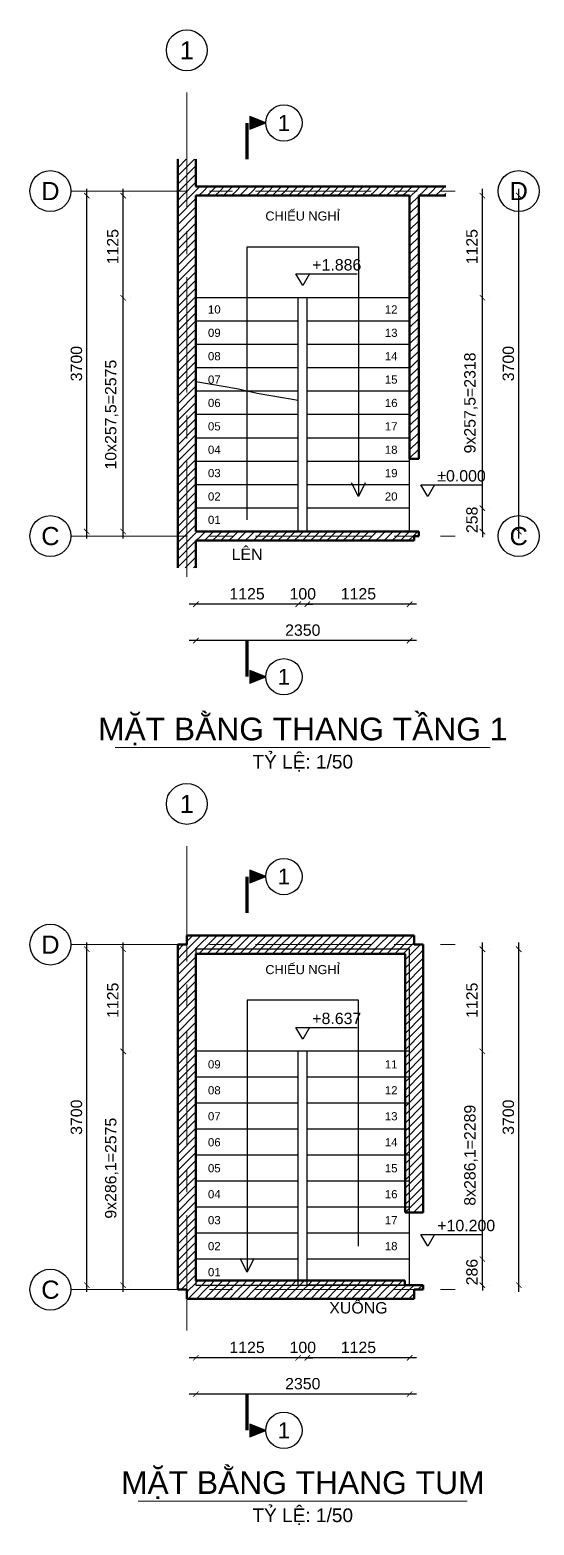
# Model space of a CAD drawing. Header units: millimetres. Extents: x -4035 to 257357, y -7136 to 22735.
# Drawn here: x 200447 to 205990, y -3170 to 13298 of the extents above; entities that cross this region are included whole.
import ezdxf
from ezdxf.enums import TextEntityAlignment as Align

# ---------------------------------------------------------------- set-up
doc = ezdxf.new("R2010")
doc.units = ezdxf.units.MM
doc.header["$LTSCALE"] = 40
doc.linetypes.add('CENTER', pattern=[50.8, 31.75, -6.35, 6.35, -6.35])
for name, color, linetype, lineweight in [('A-ANNO-DIMS', 1, 'Continuous', 18), ('A-ANNO-SYMB', 7, 'Continuous', 25), ('A-ANNO-TEXT', 7, 'Continuous', 18), ('A-FLOR-STRS', 6, 'Continuous', 25), ('A-WALL', 7, 'Continuous', 50), ('A-WALL-PATT', 8, 'Continuous', 9), ('S-GRID', 1, 'CENTER', 18), ('S-GRID-IDEN', 7, 'Continuous', 25)]:
    doc.layers.add(name, color=color, linetype=linetype, lineweight=lineweight)
doc.styles.add('MCP-ARIAL', font='arial.ttf')
doc.dimstyles.new('MCP-1-50', dxfattribs={"dimscale": 50, "dimtxt": 2.5, "dimasz": 1.2, "dimexe": 1.5, "dimexo": 1.5, "dimgap": 1, "dimtad": 1, "dimdec": 0, "dimdsep": 46, "dimtxsty": 'MCP-ARIAL', "dimblk": 'ARCHTICK', "dimblk1": 'ARCHTICK', "dimblk2": 'ARCHTICK', "dimcen": 0.09, "dimdle": 1.5, "dimclrd": 256, "dimclre": 256, "dimclrt": 256, "dimadec": 0, "dimazin": 0, "dimtfac": 1, "dimtdec": 4, "dimtix": 1, "dimtmove": 2, "dimatfit": 3, "dimfxl": 1, "dimtolj": 1, "dimtzin": 0, "dimarcsym": 0})

# ---------------------------------------------------------------- blocks, each defined once
blk = doc.blocks.new('_ArchTick')
at = {"color": 0, "linetype": 'ByBlock', "const_width": 0.15}
blk.add_lwpolyline([(-0.5, -0.5), (0.5, 0.5)], dxfattribs=at)
blk = doc.blocks.new('*D245')
at = {"layer": 'A-ANNO-DIMS', "lineweight": -2, "transparency": 16777216}
for p, q in [((201472, 7698), (201472, 10423)), ((201547, 10348), (201547, 10348)), ((201547, 7773), (201547, 7773))]:
    blk.add_line(p, q, dxfattribs=at)
at = {"layer": 'Defpoints', "color": 0, "transparency": 16777216}
for p in [(201472, 10348), (201472, 10348), (201472, 7773)]:
    blk.add_point(p, dxfattribs=at)
at = {"layer": 'A-ANNO-DIMS', "lineweight": -2, "transparency": 16777216, "xscale": 60, "yscale": 60, "zscale": 60}
for p, rotation in [((201472, 10348), 90), ((201472, 7773), 270)]:
    blk.add_blockref('_ArchTick', p, dxfattribs=dict(at, rotation=rotation))
at = {"layer": 'A-ANNO-DIMS', "transparency": 16777216, "insert": (201346, 9061), "char_height": 125, "attachment_point": 5, "rotation": 90, "style": 'MCP-ARIAL'}
blk.add_mtext('\\A1;10x257,5=2575', dxfattribs=at)
blk = doc.blocks.new('*D246')
at = {"layer": 'A-ANNO-DIMS', "lineweight": -2, "transparency": 16777216}
for p, q in [((201472, 10273), (201472, 11548)), ((201547, 11473), (201547, 11473)), ((201547, 10348), (201547, 10348))]:
    blk.add_line(p, q, dxfattribs=at)
at = {"layer": 'Defpoints', "color": 0, "transparency": 16777216}
for p in [(201472, 11473), (201472, 11473), (201472, 10348)]:
    blk.add_point(p, dxfattribs=at)
at = {"layer": 'A-ANNO-DIMS', "lineweight": -2, "transparency": 16777216, "xscale": 60, "yscale": 60, "zscale": 60}
for p, rotation in [((201472, 11473), 90), ((201472, 10348), 270)]:
    blk.add_blockref('_ArchTick', p, dxfattribs=dict(at, rotation=rotation))
at = {"layer": 'A-ANNO-DIMS', "transparency": 16777216, "insert": (201358, 10911), "char_height": 125, "attachment_point": 5, "rotation": 90, "style": 'MCP-ARIAL'}
blk.add_mtext('\\A1;1125', dxfattribs=at)
blk = doc.blocks.new('*D247')
at = {"layer": 'A-ANNO-DIMS', "lineweight": -2, "transparency": 16777216}
for p, q in [((201072, 7698), (201072, 11548)), ((201147, 11473), (201147, 11473)), ((201147, 7773), (201147, 7773))]:
    blk.add_line(p, q, dxfattribs=at)
at = {"layer": 'Defpoints', "color": 0, "transparency": 16777216}
for p in [(201072, 11473), (201072, 11473), (201072, 7773)]:
    blk.add_point(p, dxfattribs=at)
at = {"layer": 'A-ANNO-DIMS', "lineweight": -2, "transparency": 16777216, "xscale": 60, "yscale": 60, "zscale": 60}
for p, rotation in [((201072, 11473), 90), ((201072, 7773), 270)]:
    blk.add_blockref('_ArchTick', p, dxfattribs=dict(at, rotation=rotation))
at = {"layer": 'A-ANNO-DIMS', "transparency": 16777216, "insert": (200958, 9623), "char_height": 125, "attachment_point": 5, "rotation": 90, "style": 'MCP-ARIAL'}
blk.add_mtext('\\A1;3700', dxfattribs=at)
blk = doc.blocks.new('*D248')
at = {"layer": 'A-ANNO-DIMS', "lineweight": -2, "transparency": 16777216}
for p, q in [((205422, 8031), (205422, 8091)), ((205422, 7773), (205422, 8031)), ((205497, 8031), (205497, 8031)), ((205422, 7773), (205422, 7713)), ((205497, 7773), (205497, 7773))]:
    blk.add_line(p, q, dxfattribs=at)
at = {"layer": 'Defpoints', "color": 0, "transparency": 16777216}
for p in [(205422, 8031), (205422, 8031), (205422, 7773)]:
    blk.add_point(p, dxfattribs=at)
at = {"layer": 'A-ANNO-DIMS', "lineweight": -2, "transparency": 16777216, "xscale": 60, "yscale": 60, "zscale": 60}
for p, rotation in [((205422, 8031), 270), ((205422, 7773), 90)]:
    blk.add_blockref('_ArchTick', p, dxfattribs=dict(at, rotation=rotation))
at = {"layer": 'A-ANNO-DIMS', "transparency": 16777216, "insert": (205308, 7902), "char_height": 125, "attachment_point": 5, "rotation": 90, "style": 'MCP-ARIAL'}
blk.add_mtext('\\A1;258', dxfattribs=at)
blk = doc.blocks.new('*D249')
at = {"layer": 'A-ANNO-DIMS', "lineweight": -2, "transparency": 16777216}
for p, q in [((205422, 7956), (205422, 10423)), ((205497, 10348), (205497, 10348)), ((205497, 8031), (205497, 8031))]:
    blk.add_line(p, q, dxfattribs=at)
at = {"layer": 'Defpoints', "color": 0, "transparency": 16777216}
for p in [(205422, 10348), (205422, 10348), (205422, 8031)]:
    blk.add_point(p, dxfattribs=at)
at = {"layer": 'A-ANNO-DIMS', "lineweight": -2, "transparency": 16777216, "xscale": 60, "yscale": 60, "zscale": 60}
for p, rotation in [((205422, 10348), 90), ((205422, 8031), 270)]:
    blk.add_blockref('_ArchTick', p, dxfattribs=dict(at, rotation=rotation))
at = {"layer": 'A-ANNO-DIMS', "transparency": 16777216, "insert": (205296, 9190), "char_height": 125, "attachment_point": 5, "rotation": 90, "style": 'MCP-ARIAL'}
blk.add_mtext('\\A1;9x257,5=2318', dxfattribs=at)
blk = doc.blocks.new('*D250')
at = {"layer": 'A-ANNO-DIMS', "lineweight": -2, "transparency": 16777216}
for p, q in [((205422, 10273), (205422, 11548)), ((205497, 11473), (205497, 11473)), ((205497, 10348), (205497, 10348))]:
    blk.add_line(p, q, dxfattribs=at)
at = {"layer": 'Defpoints', "color": 0, "transparency": 16777216}
for p in [(205422, 11473), (205422, 11473), (205422, 10348)]:
    blk.add_point(p, dxfattribs=at)
at = {"layer": 'A-ANNO-DIMS', "lineweight": -2, "transparency": 16777216, "xscale": 60, "yscale": 60, "zscale": 60}
for p, rotation in [((205422, 11473), 90), ((205422, 10348), 270)]:
    blk.add_blockref('_ArchTick', p, dxfattribs=dict(at, rotation=rotation))
at = {"layer": 'A-ANNO-DIMS', "transparency": 16777216, "insert": (205308, 10911), "char_height": 125, "attachment_point": 5, "rotation": 90, "style": 'MCP-ARIAL'}
blk.add_mtext('\\A1;1125', dxfattribs=at)
blk = doc.blocks.new('*D251')
at = {"layer": 'A-ANNO-DIMS', "lineweight": -2, "transparency": 16777216}
for p, q in [((205822, 7698), (205822, 11548)), ((205897, 11473), (205897, 11473)), ((205897, 7773), (205897, 7773))]:
    blk.add_line(p, q, dxfattribs=at)
at = {"layer": 'Defpoints', "color": 0, "transparency": 16777216}
for p in [(205822, 11473), (205822, 11473), (205822, 7773)]:
    blk.add_point(p, dxfattribs=at)
at = {"layer": 'A-ANNO-DIMS', "lineweight": -2, "transparency": 16777216, "xscale": 60, "yscale": 60, "zscale": 60}
for p, rotation in [((205822, 11473), 90), ((205822, 7773), 270)]:
    blk.add_blockref('_ArchTick', p, dxfattribs=dict(at, rotation=rotation))
at = {"layer": 'A-ANNO-DIMS', "transparency": 16777216, "insert": (205708, 9623), "char_height": 125, "attachment_point": 5, "rotation": 90, "style": 'MCP-ARIAL'}
blk.add_mtext('\\A1;3700', dxfattribs=at)
blk = doc.blocks.new('*D252')
at = {"layer": 'A-ANNO-DIMS', "lineweight": -2, "transparency": 16777216}
blk.add_line((204697, 6973), (203422, 6973), dxfattribs=at)
at = {"layer": 'Defpoints', "color": 0, "transparency": 16777216}
for p in [(203497, 6973), (203497, 6973), (204622, 6973)]:
    blk.add_point(p, dxfattribs=at)
at = {"layer": 'A-ANNO-DIMS', "lineweight": -2, "transparency": 16777216, "xscale": 60, "yscale": 60, "zscale": 60, "rotation": 180}
blk.add_blockref('_ArchTick', (203497, 6973), dxfattribs=at)
at = {"layer": 'A-ANNO-DIMS', "lineweight": -2, "transparency": 16777216, "xscale": 60, "yscale": 60, "zscale": 60}
blk.add_blockref('_ArchTick', (204622, 6973), dxfattribs=at)
at = {"layer": 'A-ANNO-DIMS', "transparency": 16777216, "insert": (204059, 7087), "char_height": 125, "attachment_point": 5, "style": 'MCP-ARIAL'}
blk.add_mtext('\\A1;1125', dxfattribs=at)
blk = doc.blocks.new('*D253')
at = {"layer": 'A-ANNO-DIMS', "lineweight": -2, "transparency": 16777216}
for p, q in [((203397, 6973), (203337, 6973)), ((203497, 6973), (203397, 6973)), ((203497, 6973), (203557, 6973))]:
    blk.add_line(p, q, dxfattribs=at)
at = {"layer": 'Defpoints', "color": 0, "transparency": 16777216}
for p in [(203397, 6973), (203397, 6973), (203497, 6973)]:
    blk.add_point(p, dxfattribs=at)
at = {"layer": 'A-ANNO-DIMS', "lineweight": -2, "transparency": 16777216, "xscale": 60, "yscale": 60, "zscale": 60}
blk.add_blockref('_ArchTick', (203397, 6973), dxfattribs=at)
at = {"layer": 'A-ANNO-DIMS', "lineweight": -2, "transparency": 16777216, "xscale": 60, "yscale": 60, "zscale": 60, "rotation": 180}
blk.add_blockref('_ArchTick', (203497, 6973), dxfattribs=at)
at = {"layer": 'A-ANNO-DIMS', "transparency": 16777216, "insert": (203447, 7087), "char_height": 125, "attachment_point": 5, "style": 'MCP-ARIAL'}
blk.add_mtext('\\A1;100', dxfattribs=at)
blk = doc.blocks.new('*D254')
at = {"layer": 'A-ANNO-DIMS', "lineweight": -2, "transparency": 16777216}
blk.add_line((203472, 6973), (202197, 6973), dxfattribs=at)
at = {"layer": 'Defpoints', "color": 0, "transparency": 16777216}
for p in [(202272, 6973), (202272, 6973), (203397, 6973)]:
    blk.add_point(p, dxfattribs=at)
at = {"layer": 'A-ANNO-DIMS', "lineweight": -2, "transparency": 16777216, "xscale": 60, "yscale": 60, "zscale": 60, "rotation": 180}
blk.add_blockref('_ArchTick', (202272, 6973), dxfattribs=at)
at = {"layer": 'A-ANNO-DIMS', "lineweight": -2, "transparency": 16777216, "xscale": 60, "yscale": 60, "zscale": 60}
blk.add_blockref('_ArchTick', (203397, 6973), dxfattribs=at)
at = {"layer": 'A-ANNO-DIMS', "transparency": 16777216, "insert": (202834, 7087), "char_height": 125, "attachment_point": 5, "style": 'MCP-ARIAL'}
blk.add_mtext('\\A1;1125', dxfattribs=at)
blk = doc.blocks.new('*D255')
at = {"layer": 'A-ANNO-DIMS', "lineweight": -2, "transparency": 16777216}
blk.add_line((204697, 6573), (202197, 6573), dxfattribs=at)
at = {"layer": 'Defpoints', "color": 0, "transparency": 16777216}
for p in [(202272, 6573), (202272, 6573), (204622, 6573)]:
    blk.add_point(p, dxfattribs=at)
at = {"layer": 'A-ANNO-DIMS', "lineweight": -2, "transparency": 16777216, "xscale": 60, "yscale": 60, "zscale": 60, "rotation": 180}
blk.add_blockref('_ArchTick', (202272, 6573), dxfattribs=at)
at = {"layer": 'A-ANNO-DIMS', "lineweight": -2, "transparency": 16777216, "xscale": 60, "yscale": 60, "zscale": 60}
blk.add_blockref('_ArchTick', (204622, 6573), dxfattribs=at)
at = {"layer": 'A-ANNO-DIMS', "transparency": 16777216, "insert": (203447, 6687), "char_height": 125, "attachment_point": 5, "style": 'MCP-ARIAL'}
blk.add_mtext('\\A1;2350', dxfattribs=at)
blk = doc.blocks.new('MCP_COTE')
blk.add_line((-1.5, 2.55), (12, 2.55))
blk.add_lwpolyline([(0, 0), (-1.5, 2.55), (1.5, 2.55)], close=True)
at = {"style": 'MCP-ARIAL'}
blk.add_attdef('COTE', (2.1, 3.3), '', height=2.5, dxfattribs=at)
blk = doc.blocks.new('MCP_TRUC')
blk.add_circle((0, 0), 4.5)
at = {"style": 'MCP-ARIAL'}
blk.add_attdef('SO', text='', height=4, dxfattribs=at).set_placement((0, 0), align=Align.MIDDLE_CENTER)
blk = doc.blocks.new('MCP_MUI_TEN')
blk.add_hatch(color=256).paths.add_polyline_path([(3.5, 0), (0, 1.4), (0, -1.4)], flags=16)
blk.add_lwpolyline([(3.5, 0), (0, 1.4), (0, -1.4)], close=True)
blk = doc.blocks.new('MCP_MAT_CAT')
blk.add_circle((0, 0), 4)
at = {"style": 'MCP-ARIAL'}
blk.add_attdef('TEN', text='', height=3.5, dxfattribs=at).set_placement((0, 0), align=Align.MIDDLE_CENTER)
blk = doc.blocks.new('*D267')
at = {"layer": 'A-ANNO-DIMS', "lineweight": -2, "transparency": 16777216}
for p, q in [((201472, -602), (201472, 2123)), ((201547, 2048), (201547, 2048)), ((201547, -527), (201547, -527))]:
    blk.add_line(p, q, dxfattribs=at)
at = {"layer": 'Defpoints', "color": 0, "transparency": 16777216}
for p in [(201472, 2048), (201472, 2048), (201472, -527)]:
    blk.add_point(p, dxfattribs=at)
at = {"layer": 'A-ANNO-DIMS', "lineweight": -2, "transparency": 16777216, "xscale": 60, "yscale": 60, "zscale": 60}
for p, rotation in [((201472, 2048), 90), ((201472, -527), 270)]:
    blk.add_blockref('_ArchTick', p, dxfattribs=dict(at, rotation=rotation))
at = {"layer": 'A-ANNO-DIMS', "transparency": 16777216, "insert": (201346, 761), "char_height": 125, "attachment_point": 5, "rotation": 90, "style": 'MCP-ARIAL'}
blk.add_mtext('\\A1;9x286,1=2575', dxfattribs=at)
blk = doc.blocks.new('*D268')
at = {"layer": 'A-ANNO-DIMS', "lineweight": -2, "transparency": 16777216}
for p, q in [((201472, 1973), (201472, 3248)), ((201547, 3173), (201547, 3173)), ((201547, 2048), (201547, 2048))]:
    blk.add_line(p, q, dxfattribs=at)
at = {"layer": 'Defpoints', "color": 0, "transparency": 16777216}
for p in [(201472, 3173), (201472, 3173), (201472, 2048)]:
    blk.add_point(p, dxfattribs=at)
at = {"layer": 'A-ANNO-DIMS', "lineweight": -2, "transparency": 16777216, "xscale": 60, "yscale": 60, "zscale": 60}
for p, rotation in [((201472, 3173), 90), ((201472, 2048), 270)]:
    blk.add_blockref('_ArchTick', p, dxfattribs=dict(at, rotation=rotation))
at = {"layer": 'A-ANNO-DIMS', "transparency": 16777216, "insert": (201358, 2611), "char_height": 125, "attachment_point": 5, "rotation": 90, "style": 'MCP-ARIAL'}
blk.add_mtext('\\A1;1125', dxfattribs=at)
blk = doc.blocks.new('*D269')
at = {"layer": 'A-ANNO-DIMS', "lineweight": -2, "transparency": 16777216}
for p, q in [((201072, -602), (201072, 3248)), ((201147, 3173), (201147, 3173)), ((201147, -527), (201147, -527))]:
    blk.add_line(p, q, dxfattribs=at)
at = {"layer": 'Defpoints', "color": 0, "transparency": 16777216}
for p in [(201072, 3173), (201072, 3173), (201072, -527)]:
    blk.add_point(p, dxfattribs=at)
at = {"layer": 'A-ANNO-DIMS', "lineweight": -2, "transparency": 16777216, "xscale": 60, "yscale": 60, "zscale": 60}
for p, rotation in [((201072, 3173), 90), ((201072, -527), 270)]:
    blk.add_blockref('_ArchTick', p, dxfattribs=dict(at, rotation=rotation))
at = {"layer": 'A-ANNO-DIMS', "transparency": 16777216, "insert": (200958, 1323), "char_height": 125, "attachment_point": 5, "rotation": 90, "style": 'MCP-ARIAL'}
blk.add_mtext('\\A1;3700', dxfattribs=at)
blk = doc.blocks.new('*D270')
at = {"layer": 'A-ANNO-DIMS', "lineweight": -2, "transparency": 16777216}
for p, q in [((205422, -240), (205422, -180)), ((205422, -527), (205422, -240)), ((205497, -240), (205497, -240)), ((205422, -527), (205422, -587)), ((205497, -527), (205497, -527))]:
    blk.add_line(p, q, dxfattribs=at)
at = {"layer": 'Defpoints', "color": 0, "transparency": 16777216}
for p in [(205422, -240), (205422, -240), (205422, -527)]:
    blk.add_point(p, dxfattribs=at)
at = {"layer": 'A-ANNO-DIMS', "lineweight": -2, "transparency": 16777216, "xscale": 60, "yscale": 60, "zscale": 60}
for p, rotation in [((205422, -240), 270), ((205422, -527), 90)]:
    blk.add_blockref('_ArchTick', p, dxfattribs=dict(at, rotation=rotation))
at = {"layer": 'A-ANNO-DIMS', "transparency": 16777216, "insert": (205308, -383), "char_height": 125, "attachment_point": 5, "rotation": 90, "style": 'MCP-ARIAL'}
blk.add_mtext('\\A1;286', dxfattribs=at)
blk = doc.blocks.new('*D271')
at = {"layer": 'A-ANNO-DIMS', "lineweight": -2, "transparency": 16777216}
for p, q in [((205422, -315), (205422, 2123)), ((205497, 2048), (205497, 2048)), ((205497, -240), (205497, -240))]:
    blk.add_line(p, q, dxfattribs=at)
at = {"layer": 'Defpoints', "color": 0, "transparency": 16777216}
for p in [(205422, 2048), (205422, 2048), (205422, -240)]:
    blk.add_point(p, dxfattribs=at)
at = {"layer": 'A-ANNO-DIMS', "lineweight": -2, "transparency": 16777216, "xscale": 60, "yscale": 60, "zscale": 60}
for p, rotation in [((205422, 2048), 90), ((205422, -240), 270)]:
    blk.add_blockref('_ArchTick', p, dxfattribs=dict(at, rotation=rotation))
at = {"layer": 'A-ANNO-DIMS', "transparency": 16777216, "insert": (205296, 904), "char_height": 125, "attachment_point": 5, "rotation": 90, "style": 'MCP-ARIAL'}
blk.add_mtext('\\A1;8x286,1=2289', dxfattribs=at)
blk = doc.blocks.new('*D272')
at = {"layer": 'A-ANNO-DIMS', "lineweight": -2, "transparency": 16777216}
for p, q in [((205422, 1973), (205422, 3248)), ((205497, 3173), (205497, 3173)), ((205497, 2048), (205497, 2048))]:
    blk.add_line(p, q, dxfattribs=at)
at = {"layer": 'Defpoints', "color": 0, "transparency": 16777216}
for p in [(205422, 3173), (205422, 3173), (205422, 2048)]:
    blk.add_point(p, dxfattribs=at)
at = {"layer": 'A-ANNO-DIMS', "lineweight": -2, "transparency": 16777216, "xscale": 60, "yscale": 60, "zscale": 60}
for p, rotation in [((205422, 3173), 90), ((205422, 2048), 270)]:
    blk.add_blockref('_ArchTick', p, dxfattribs=dict(at, rotation=rotation))
at = {"layer": 'A-ANNO-DIMS', "transparency": 16777216, "insert": (205308, 2611), "char_height": 125, "attachment_point": 5, "rotation": 90, "style": 'MCP-ARIAL'}
blk.add_mtext('\\A1;1125', dxfattribs=at)
blk = doc.blocks.new('*D273')
at = {"layer": 'A-ANNO-DIMS', "lineweight": -2, "transparency": 16777216}
for p, q in [((205822, -602), (205822, 3248)), ((205897, 3173), (205897, 3173)), ((205897, -527), (205897, -527))]:
    blk.add_line(p, q, dxfattribs=at)
at = {"layer": 'Defpoints', "color": 0, "transparency": 16777216}
for p in [(205822, 3173), (205822, 3173), (205822, -527)]:
    blk.add_point(p, dxfattribs=at)
at = {"layer": 'A-ANNO-DIMS', "lineweight": -2, "transparency": 16777216, "xscale": 60, "yscale": 60, "zscale": 60}
for p, rotation in [((205822, 3173), 90), ((205822, -527), 270)]:
    blk.add_blockref('_ArchTick', p, dxfattribs=dict(at, rotation=rotation))
at = {"layer": 'A-ANNO-DIMS', "transparency": 16777216, "insert": (205708, 1323), "char_height": 125, "attachment_point": 5, "rotation": 90, "style": 'MCP-ARIAL'}
blk.add_mtext('\\A1;3700', dxfattribs=at)
blk = doc.blocks.new('*D274')
at = {"layer": 'A-ANNO-DIMS', "lineweight": -2, "transparency": 16777216}
blk.add_line((204697, -1327), (203422, -1327), dxfattribs=at)
at = {"layer": 'Defpoints', "color": 0, "transparency": 16777216}
for p in [(203497, -1327), (203497, -1327), (204622, -1327)]:
    blk.add_point(p, dxfattribs=at)
at = {"layer": 'A-ANNO-DIMS', "lineweight": -2, "transparency": 16777216, "xscale": 60, "yscale": 60, "zscale": 60, "rotation": 180}
blk.add_blockref('_ArchTick', (203497, -1327), dxfattribs=at)
at = {"layer": 'A-ANNO-DIMS', "lineweight": -2, "transparency": 16777216, "xscale": 60, "yscale": 60, "zscale": 60}
blk.add_blockref('_ArchTick', (204622, -1327), dxfattribs=at)
at = {"layer": 'A-ANNO-DIMS', "transparency": 16777216, "insert": (204059, -1213), "char_height": 125, "attachment_point": 5, "style": 'MCP-ARIAL'}
blk.add_mtext('\\A1;1125', dxfattribs=at)
blk = doc.blocks.new('*D275')
at = {"layer": 'A-ANNO-DIMS', "lineweight": -2, "transparency": 16777216}
for p, q in [((203397, -1327), (203337, -1327)), ((203497, -1327), (203397, -1327)), ((203497, -1327), (203557, -1327))]:
    blk.add_line(p, q, dxfattribs=at)
at = {"layer": 'Defpoints', "color": 0, "transparency": 16777216}
for p in [(203397, -1327), (203397, -1327), (203497, -1327)]:
    blk.add_point(p, dxfattribs=at)
at = {"layer": 'A-ANNO-DIMS', "lineweight": -2, "transparency": 16777216, "xscale": 60, "yscale": 60, "zscale": 60}
blk.add_blockref('_ArchTick', (203397, -1327), dxfattribs=at)
at = {"layer": 'A-ANNO-DIMS', "lineweight": -2, "transparency": 16777216, "xscale": 60, "yscale": 60, "zscale": 60, "rotation": 180}
blk.add_blockref('_ArchTick', (203497, -1327), dxfattribs=at)
at = {"layer": 'A-ANNO-DIMS', "transparency": 16777216, "insert": (203447, -1213), "char_height": 125, "attachment_point": 5, "style": 'MCP-ARIAL'}
blk.add_mtext('\\A1;100', dxfattribs=at)
blk = doc.blocks.new('*D276')
at = {"layer": 'A-ANNO-DIMS', "lineweight": -2, "transparency": 16777216}
blk.add_line((203472, -1327), (202197, -1327), dxfattribs=at)
at = {"layer": 'Defpoints', "color": 0, "transparency": 16777216}
for p in [(202272, -1327), (202272, -1327), (203397, -1327)]:
    blk.add_point(p, dxfattribs=at)
at = {"layer": 'A-ANNO-DIMS', "lineweight": -2, "transparency": 16777216, "xscale": 60, "yscale": 60, "zscale": 60, "rotation": 180}
blk.add_blockref('_ArchTick', (202272, -1327), dxfattribs=at)
at = {"layer": 'A-ANNO-DIMS', "lineweight": -2, "transparency": 16777216, "xscale": 60, "yscale": 60, "zscale": 60}
blk.add_blockref('_ArchTick', (203397, -1327), dxfattribs=at)
at = {"layer": 'A-ANNO-DIMS', "transparency": 16777216, "insert": (202834, -1213), "char_height": 125, "attachment_point": 5, "style": 'MCP-ARIAL'}
blk.add_mtext('\\A1;1125', dxfattribs=at)
blk = doc.blocks.new('*D277')
at = {"layer": 'A-ANNO-DIMS', "lineweight": -2, "transparency": 16777216}
blk.add_line((204697, -1727), (202197, -1727), dxfattribs=at)
at = {"layer": 'Defpoints', "color": 0, "transparency": 16777216}
for p in [(202272, -1727), (202272, -1727), (204622, -1727)]:
    blk.add_point(p, dxfattribs=at)
at = {"layer": 'A-ANNO-DIMS', "lineweight": -2, "transparency": 16777216, "xscale": 60, "yscale": 60, "zscale": 60, "rotation": 180}
blk.add_blockref('_ArchTick', (202272, -1727), dxfattribs=at)
at = {"layer": 'A-ANNO-DIMS', "lineweight": -2, "transparency": 16777216, "xscale": 60, "yscale": 60, "zscale": 60}
blk.add_blockref('_ArchTick', (204622, -1727), dxfattribs=at)
at = {"layer": 'A-ANNO-DIMS', "transparency": 16777216, "insert": (203447, -1613), "char_height": 125, "attachment_point": 5, "style": 'MCP-ARIAL'}
blk.add_mtext('\\A1;2350', dxfattribs=at)

msp = doc.modelspace()

# ---------------------------------------------------------------- hatches: boundary and pattern name
at = {"layer": 'A-WALL-PATT'}
h = msp.add_hatch(dxfattribs=at)
h.set_pattern_fill('ANSI31', color=256, scale=20, style=0)
h.paths.add_polyline_path([(202071.51, 11573.492), (202271.51, 11573.492), (202271.51, 11873.492), (202071.51, 11873.492)], flags=16)
h = msp.add_hatch(dxfattribs=at)
h.set_pattern_fill('ANSI31', color=256, scale=20, style=0)
h.paths.add_polyline_path([(202071.51, 11523.492), (205021.51, 11523.492), (205021.51, 11573.492), (202071.51, 11573.492)], flags=16)
h = msp.add_hatch(dxfattribs=at)
h.set_pattern_fill('ANSI31', color=256, scale=20, style=0)
h.paths.add_polyline_path([(202071.51, 11473.492), (205021.51, 11473.492), (205021.51, 11523.492), (202071.51, 11523.492)], flags=16)
h = msp.add_hatch(dxfattribs=at)
h.set_pattern_fill('ANSI31', color=256, scale=20, style=0)
h.paths.add_polyline_path([(202071.51, 8573.492), (202271.51, 8573.492), (202271.51, 11473.492), (202071.51, 11473.492)], flags=16)
h = msp.add_hatch(dxfattribs=at)
h.set_pattern_fill('ANSI31', color=256, scale=20, style=0)
h.paths.add_polyline_path([(204621.51, 8573.492), (204721.51, 8573.492), (204721.51, 11473.492), (204621.51, 11473.492)], flags=16)
h = msp.add_hatch(dxfattribs=at)
h.set_pattern_fill('ANSI31', color=256, scale=20, style=0)
h.paths.add_polyline_path([(202071.51, 7773.492), (202271.51, 7773.492), (202271.51, 8573.492), (202071.51, 8573.492)], flags=16)
h = msp.add_hatch(dxfattribs=at)
h.set_pattern_fill('ANSI31', color=256, scale=20, style=0)
h.paths.add_polyline_path([(202071.51, 7723.492), (204721.51, 7723.492), (204721.51, 7773.492), (202071.51, 7773.492)], flags=16)
h = msp.add_hatch(dxfattribs=at)
h.set_pattern_fill('ANSI31', color=256, scale=20, style=0)
h.paths.add_polyline_path([(202071.51, 7673.492), (204671.51, 7673.492), (204671.51, 7723.492), (202071.51, 7723.492)], flags=16)
h = msp.add_hatch(dxfattribs=at)
h.set_pattern_fill('ANSI31', color=256, scale=20, style=0)
h.paths.add_polyline_path([(202071.51, 7373.492), (202271.51, 7373.492), (202271.51, 7673.492), (202071.51, 7673.492)], flags=16)
h = msp.add_hatch(dxfattribs=at)
h.set_pattern_fill('ANSI31', color=256, scale=20, style=0)
h.paths.add_polyline_path([(202171.51, 3223.492), (204671.51, 3223.492), (204671.51, 3323.492), (202171.51, 3323.492)], flags=16)
h = msp.add_hatch(dxfattribs=at)
h.set_pattern_fill('ANSI31', color=256, scale=20, style=0)
h.paths.add_polyline_path([(202071.51, 3123.492), (204771.51, 3123.492), (204771.51, 3223.492), (202071.51, 3223.492)], flags=16)
h = msp.add_hatch(dxfattribs=at)
h.set_pattern_fill('ANSI31', color=256, scale=20, style=0)
h.paths.add_polyline_path([(202071.51, 273.492), (202271.51, 273.492), (202271.51, 3123.492), (202071.51, 3123.492)], flags=16)
h = msp.add_hatch(dxfattribs=at)
h.set_pattern_fill('ANSI31', color=256, scale=20, style=0)
h.paths.add_polyline_path([(204571.51, 273.492), (204771.51, 273.492), (204771.51, 3123.492), (204571.51, 3123.492)], flags=16)
h = msp.add_hatch(dxfattribs=at)
h.set_pattern_fill('ANSI31', color=256, scale=20, style=0)
h.paths.add_polyline_path([(202071.51, -476.508), (202271.51, -476.508), (202271.51, 273.492), (202071.51, 273.492)], flags=16)
h = msp.add_hatch(dxfattribs=at)
h.set_pattern_fill('ANSI31', color=256, scale=20, style=0)
h.paths.add_polyline_path([(202071.51, -526.508), (204570.51, -526.508), (204570.51, -476.508), (202071.51, -476.508)], flags=16)
h = msp.add_hatch(dxfattribs=at)
h.set_pattern_fill('ANSI31', color=256, scale=20, style=0)
h.paths.add_polyline_path([(202071.51, -576.508), (204771.51, -576.508), (204771.51, -526.508), (202071.51, -526.508)], flags=16)
h = msp.add_hatch(dxfattribs=at)
h.set_pattern_fill('ANSI31', color=256, scale=20, style=0)
h.paths.add_polyline_path([(202171.51, -676.508), (204671.51, -676.508), (204671.51, -576.508), (202171.51, -576.508)], flags=16)

# ---------------------------------------------------------------- linework, layer by layer
at = {"layer": 'A-ANNO-SYMB', "const_width": 35}
for points in [[(202834.01, 11873.492), (202834.01, 12273.492)], [(202834.01, 6173.492), (202834.01, 6573.492)], [(202834.01, 3573.492), (202834.01, 3973.492)], [(202834.01, -2126.508), (202834.01, -1726.508)]]:
    msp.add_lwpolyline(points, dxfattribs=at)
at = {"layer": 'A-ANNO-TEXT'}
for p, q in [((201384.01, 5393.492), (205509.01, 5393.492)), ((201637.76, -2906.508), (205255.26, -2906.508))]:
    msp.add_line(p, q, dxfattribs=at)
at = {"layer": 'A-FLOR-STRS'}
for p, q in [((204621.51, 10348.492), (202271.51, 10348.492)), ((203396.51, 7773.492), (203396.51, 10348.492)), ((203496.51, 7773.492), (203496.51, 10348.492)), ((203396.51, 10090.992), (202271.51, 10090.992)), ((204621.51, 10090.992), (203496.51, 10090.992)), ((203396.51, 9833.492), (202271.51, 9833.492)), ((204621.51, 9833.492), (203496.51, 9833.492)), ((203396.51, 9575.992), (202271.51, 9575.992)), ((204621.51, 9575.992), (203496.51, 9575.992)), ((203396.51, 9318.492), (202271.51, 9318.492)), ((204621.51, 9318.492), (203496.51, 9318.492)), ((203396.51, 9060.992), (202271.51, 9060.992)), ((204621.51, 9060.992), (203496.51, 9060.992)), ((203396.51, 8803.492), (202271.51, 8803.492)), ((204621.51, 8803.492), (203496.51, 8803.492)), ((203396.51, 8545.992), (202271.51, 8545.992)), ((204621.51, 8545.992), (203496.51, 8545.992)), ((203396.51, 8288.492), (202271.51, 8288.492)), ((204621.51, 8288.492), (203496.51, 8288.492)), ((203396.51, 8030.992), (202271.51, 8030.992)), ((204621.51, 8030.992), (203496.51, 8030.992)), ((204621.51, 7773.492), (203496.51, 7773.492)), ((204621.51, 2048.492), (202271.51, 2048.492)), ((203396.51, -526.508), (203396.51, 2048.492)), ((203496.51, -526.508), (203496.51, 2048.492)), ((203396.51, 1762.382), (202271.51, 1762.382)), ((204621.51, 1762.382), (203496.51, 1762.382)), ((203396.51, 1476.272), (202271.51, 1476.272)), ((204621.51, 1476.272), (203496.51, 1476.272)), ((203396.51, 1190.162), (202271.51, 1190.162)), ((204621.51, 1190.162), (203496.51, 1190.162)), ((203396.51, 904.052), (202271.51, 904.052)), ((204621.51, 904.052), (203496.51, 904.052)), ((203396.51, 617.932), (202271.51, 617.932)), ((204621.51, 617.932), (203496.51, 617.932)), ((203396.51, 331.822), (202271.51, 331.822)), ((204621.51, 331.822), (203496.51, 331.822)), ((203396.51, 45.712), (202271.51, 45.712)), ((204621.51, 45.712), (203496.51, 45.712)), ((203396.51, -240.398), (202271.51, -240.398)), ((204621.51, -240.398), (203496.51, -240.398)), ((204621.51, -526.508), (203496.51, -526.508))]:
    msp.add_line(p, q, dxfattribs=at)
for points in [[(204621.51, 7773.492), (204621.51, 11473.492), (202271.51, 11473.492), (202271.51, 7773.492)], [(204621.51, -526.508), (204621.51, 3173.492), (202271.51, 3173.492), (202271.51, -526.508)]]:
    msp.add_lwpolyline(points, close=True, dxfattribs=at)
for points in [[(202834.01, 7902.242), (202834.01, 10910.992), (204059.01, 10910.992), (204059.01, 8159.742)], [(203396.51, 9215.492), (202946.51, 9292.742), (202721.51, 9344.242), (202271.51, 9421.492)], [(204134.01, 8309.742), (204059.01, 8159.742), (203984.01, 8309.742)], [(204059.01, -97.338), (204059.01, 2610.992), (202834.01, 2610.992), (202834.01, -383.448)], [(202909.01, -233.448), (202834.01, -383.448), (202759.01, -233.448)]]:
    msp.add_lwpolyline(points, dxfattribs=at)
at = {"layer": 'A-WALL'}
for p, q in [((202071.51, 7373.492), (202071.51, 11873.492)), ((202271.51, 11573.492), (202271.51, 11873.492)), ((202271.51, 11573.492), (205021.51, 11573.492)), ((202271.51, 11473.492), (204621.51, 11473.492)), ((202271.51, 7773.492), (202271.51, 11473.492)), ((204621.51, 8573.492), (204621.51, 11473.492)), ((204721.51, 11473.492), (205021.51, 11473.492)), ((204721.51, 8573.492), (204721.51, 11473.492)), ((204621.51, 8573.492), (204721.51, 8573.492)), ((202271.51, 7773.492), (204721.51, 7773.492)), ((204721.51, 7723.492), (204721.51, 7773.492)), ((202271.51, 7673.492), (204671.51, 7673.492)), ((202271.51, 7373.492), (202271.51, 7673.492)), ((204671.51, 7723.492), (204721.51, 7723.492)), ((204671.51, 7673.492), (204671.51, 7723.492)), ((202171.51, 3323.492), (204671.51, 3323.492)), ((202171.51, 3223.492), (202171.51, 3323.492)), ((204671.51, 3223.492), (204671.51, 3323.492)), ((202071.51, 3223.492), (202171.51, 3223.492)), ((202071.51, -576.508), (202071.51, 3223.492)), ((204671.51, 3223.492), (204771.51, 3223.492)), ((204771.51, 273.492), (204771.51, 3223.492)), ((202271.51, 3123.492), (204571.51, 3123.492)), ((202271.51, -476.508), (202271.51, 3123.492)), ((204571.51, 273.492), (204571.51, 3123.492)), ((204571.51, 273.492), (204771.51, 273.492)), ((202271.51, -476.508), (204570.51, -476.508)), ((204570.51, -526.508), (204570.51, -476.508)), ((202071.51, -576.508), (202171.51, -576.508)), ((202171.51, -676.508), (202171.51, -576.508)), ((204570.51, -526.508), (204771.51, -526.508)), ((204671.51, -576.508), (204771.51, -576.508)), ((204671.51, -676.508), (204671.51, -576.508)), ((204771.51, -576.508), (204771.51, -526.508)), ((202171.51, -676.508), (204671.51, -676.508))]:
    msp.add_line(p, q, dxfattribs=at)
at = {"layer": 'S-GRID'}
for p, q in [((202171.51, 7273.492), (202171.51, 12848.492)), ((200896.51, 11523.492), (205121.51, 11523.492)), ((200896.51, 7723.492), (205121.51, 7723.492)), ((202171.51, -1026.508), (202171.51, 4548.492)), ((200896.51, 3223.492), (205121.51, 3223.492)), ((200896.51, -576.508), (205121.51, -576.508))]:
    msp.add_line(p, q, dxfattribs=at)

# ---------------------------------------------------------------- block references
at = {"layer": 'A-ANNO-SYMB', "xscale": 50, "yscale": 50, "zscale": 50}
for name, p, values in [('MCP_MAT_CAT', (203239.01, 12273.492), {'TEN': '1'}), ('MCP_COTE', (203446.51, 10483.492), {'COTE': '+1.886'}), ('MCP_COTE', (204821.51, 8159.742), {'COTE': '±0.000'}), ('MCP_MAT_CAT', (203239.01, 6173.492), {'TEN': '1'}), ('MCP_MAT_CAT', (203239.01, 3973.492), {'TEN': '1'}), ('MCP_COTE', (203446.51, 2183.492), {'COTE': '+8.637'}), ('MCP_COTE', (204821.51, -97.338), {'COTE': '+10.200'}), ('MCP_MAT_CAT', (203239.01, -2126.508), {'TEN': '1'})]:
    msp.add_blockref(name, p, dxfattribs=at).add_auto_attribs(values)
for p in [(202864.01, 12273.492), (202864.01, 6173.492), (202864.01, 3973.492), (202864.01, -2126.508)]:
    msp.add_blockref('MCP_MUI_TEN', p, dxfattribs=at)
at = {"layer": 'S-GRID-IDEN', "xscale": 50, "yscale": 50, "zscale": 50}
for p, values in [((202171.51, 13073.492), {'SO': '1'}), ((200671.51, 11523.492), {'SO': 'D'}), ((205821.51, 11523.492), {'SO': 'D'}), ((200671.51, 7723.492), {'SO': 'C'}), ((205821.51, 7723.492), {'SO': 'C'}), ((202171.51, 4773.492), {'SO': '1'}), ((200671.51, 3223.492), {'SO': 'D'}), ((200671.51, -576.508), {'SO': 'C'})]:
    msp.add_blockref('MCP_TRUC', p, dxfattribs=at).add_auto_attribs(values)

# ---------------------------------------------------------------- texts
at = {"layer": 'A-ANNO-TEXT', "style": 'MCP-ARIAL'}
for s, height, p in [('CHIẾU NGHỈ', 100, (203446.51, 11248.492)), ('10', 90, (202474.01, 10219.742)), ('12', 90, (204419.01, 10219.742)), ('09', 90, (202474.01, 9962.242)), ('13', 90, (204419.01, 9962.242)), ('08', 90, (202474.01, 9704.742)), ('14', 90, (204419.01, 9704.742)), ('07', 90, (202474.01, 9447.242)), ('15', 90, (204419.01, 9447.242)), ('06', 90, (202474.01, 9189.742)), ('16', 90, (204419.01, 9189.742)), ('05', 90, (202474.01, 8932.242)), ('17', 90, (204419.01, 8932.242)), ('04', 90, (202474.01, 8674.742)), ('18', 90, (204419.01, 8674.742)), ('03', 90, (202474.01, 8417.242)), ('19', 90, (204419.01, 8417.242)), ('02', 90, (202474.01, 8159.742)), ('20', 90, (204419.01, 8159.742)), ('01', 90, (202474.01, 7902.242)), ('LÊN', 125, (202834.01, 7523.492)), ('CHIẾU NGHỈ', 100, (203446.51, 2948.492)), ('09', 90, (202474.01, 1905.432)), ('11', 90, (204419.01, 1905.432)), ('08', 90, (202474.01, 1619.322)), ('12', 90, (204419.01, 1619.322)), ('07', 90, (202474.01, 1333.212)), ('13', 90, (204419.01, 1333.212)), ('06', 90, (202474.01, 1047.102)), ('14', 90, (204419.01, 1047.102)), ('05', 90, (202474.01, 760.992)), ('15', 90, (204419.01, 760.992)), ('04', 90, (202474.01, 474.882)), ('16', 90, (204419.01, 474.882)), ('03', 90, (202474.01, 188.772)), ('17', 90, (204419.01, 188.772)), ('02', 90, (202474.01, -97.338)), ('18', 90, (204419.01, -97.338)), ('01', 90, (202474.01, -383.448)), ('XUỐNG', 125, (204059.01, -776.508))]:
    msp.add_text(s, height=height, dxfattribs=at).set_placement(p, align=Align.MIDDLE_CENTER)
for s, height, p in [('MẶT BẰNG THANG TẦNG 1', 250, (203446.51, 5473.492)), ('TỶ LỆ: 1/50', 150, (203446.51, 5163.492)), ('MẶT BẰNG THANG TUM', 250, (203446.51, -2826.508)), ('TỶ LỆ: 1/50', 150, (203446.51, -3136.508))]:
    msp.add_text(s, height=height, dxfattribs=at).set_placement(p, align=Align.CENTER)

# ---------------------------------------------------------------- dimensions: what is measured, and where the dimension line sits
at = {"layer": 'A-ANNO-DIMS'}
for base, p1, p2, picture, middle in [((201071.51, 11473.492), (201071.51, 7773.492), (201071.51, 11473.492), '*D247', (200957.646, 9623.492)), ((201471.51, 11473.492), (201471.51, 10348.492), (201471.51, 11473.492), '*D246', (201357.688, 10910.992)), ((205421.51, 11473.492), (205421.51, 10348.492), (205421.51, 11473.492), '*D250', (205307.688, 10910.992)), ((205821.51, 11473.492), (205821.51, 7773.492), (205821.51, 11473.492), '*D251', (205707.646, 9623.492)), ((205421.510000001, 8030.992), (205421.51, 7773.492), (205421.51, 8030.992), '*D248', (205307.688376535, 7902.242)), ((201071.51, 3173.492), (201071.51, -526.508), (201071.51, 3173.492), '*D269', (200957.646, 1323.492)), ((201471.51, 3173.492), (201471.51, 2048.492), (201471.51, 3173.492), '*D268', (201357.688, 2610.992)), ((205421.51, 3173.492), (205421.51, 2048.492), (205421.51, 3173.492), '*D272', (205307.688, 2610.992)), ((205821.51, 3173.492), (205821.51, -526.508), (205821.51, 3173.492), '*D273', (205707.646, 1323.492)), ((205421.51, -240.398), (205421.51, -526.508), (205421.51, -240.398), '*D270', (205307.688, -383.453))]:
    dim = msp.add_linear_dim(base=base, p1=p1, p2=p2, angle=90, dimstyle='MCP-1-50', dxfattribs=at)
    dim.commit()
    dim.dimension.update_dxf_attribs({"geometry": picture, "text_midpoint": middle})
for base, p1, p2, text, picture, middle in [((201471.51, 10348.492), (201471.51, 7773.492), (201471.51, 10348.492), '10x257,5=<>', '*D245', (201346.391, 9060.992)), ((205421.510000001, 10348.492), (205421.51, 8030.992), (205421.51, 10348.492), '9x257,5=<>', '*D249', (205296.390627558, 9189.742)), ((201471.51, 2048.492), (201471.51, -526.508), (201471.51, 2048.492), '9x286,1=<>', '*D267', (201346.391, 760.992)), ((205421.51, 2048.492), (205421.51, -240.398), (205421.51, 2048.492), '8x286,1=<>', '*D271', (205296.391, 904.047))]:
    dim = msp.add_linear_dim(base=base, p1=p1, p2=p2, angle=90, text=text, dimstyle='MCP-1-50', dxfattribs=at)
    dim.commit()
    dim.dimension.update_dxf_attribs({"geometry": picture, "text_midpoint": middle})
for base, p1, p2, picture, middle in [((202271.51, 6973.492), (203396.51, 6973.492), (202271.51, 6973.492), '*D254', (202834.01, 7087.314)), ((203396.51, 6973.492), (203496.51, 6973.492), (203396.51, 6973.492), '*D253', (203446.51, 7087.314)), ((203496.51, 6973.492), (204621.51, 6973.492), (203496.51, 6973.492), '*D252', (204059.01, 7087.314)), ((202271.51, 6573.492), (204621.51, 6573.492), (202271.51, 6573.492), '*D255', (203446.51, 6687.356)), ((202271.51, -1326.508), (203396.51, -1326.508), (202271.51, -1326.508), '*D276', (202834.01, -1212.686)), ((203396.51, -1326.508), (203496.51, -1326.508), (203396.51, -1326.508), '*D275', (203446.51, -1212.686)), ((203496.51, -1326.508), (204621.51, -1326.508), (203496.51, -1326.508), '*D274', (204059.01, -1212.686)), ((202271.51, -1726.508), (204621.51, -1726.508), (202271.51, -1726.508), '*D277', (203446.51, -1612.644))]:
    dim = msp.add_linear_dim(base=base, p1=p1, p2=p2, dimstyle='MCP-1-50', dxfattribs=at)
    dim.commit()
    dim.dimension.update_dxf_attribs({"geometry": picture, "text_midpoint": middle})

doc.saveas('drawing.dxf')
